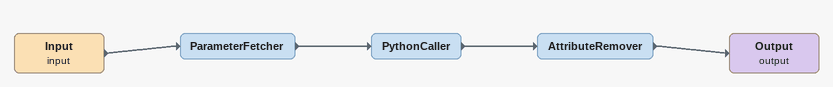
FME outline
Input (input)
    -> ParameterFetcher
ParameterFetcher
    -> PythonCaller
PythonCaller
    -> AttributeRemover
AttributeRemover
    -> Output (output)
Output (output)
